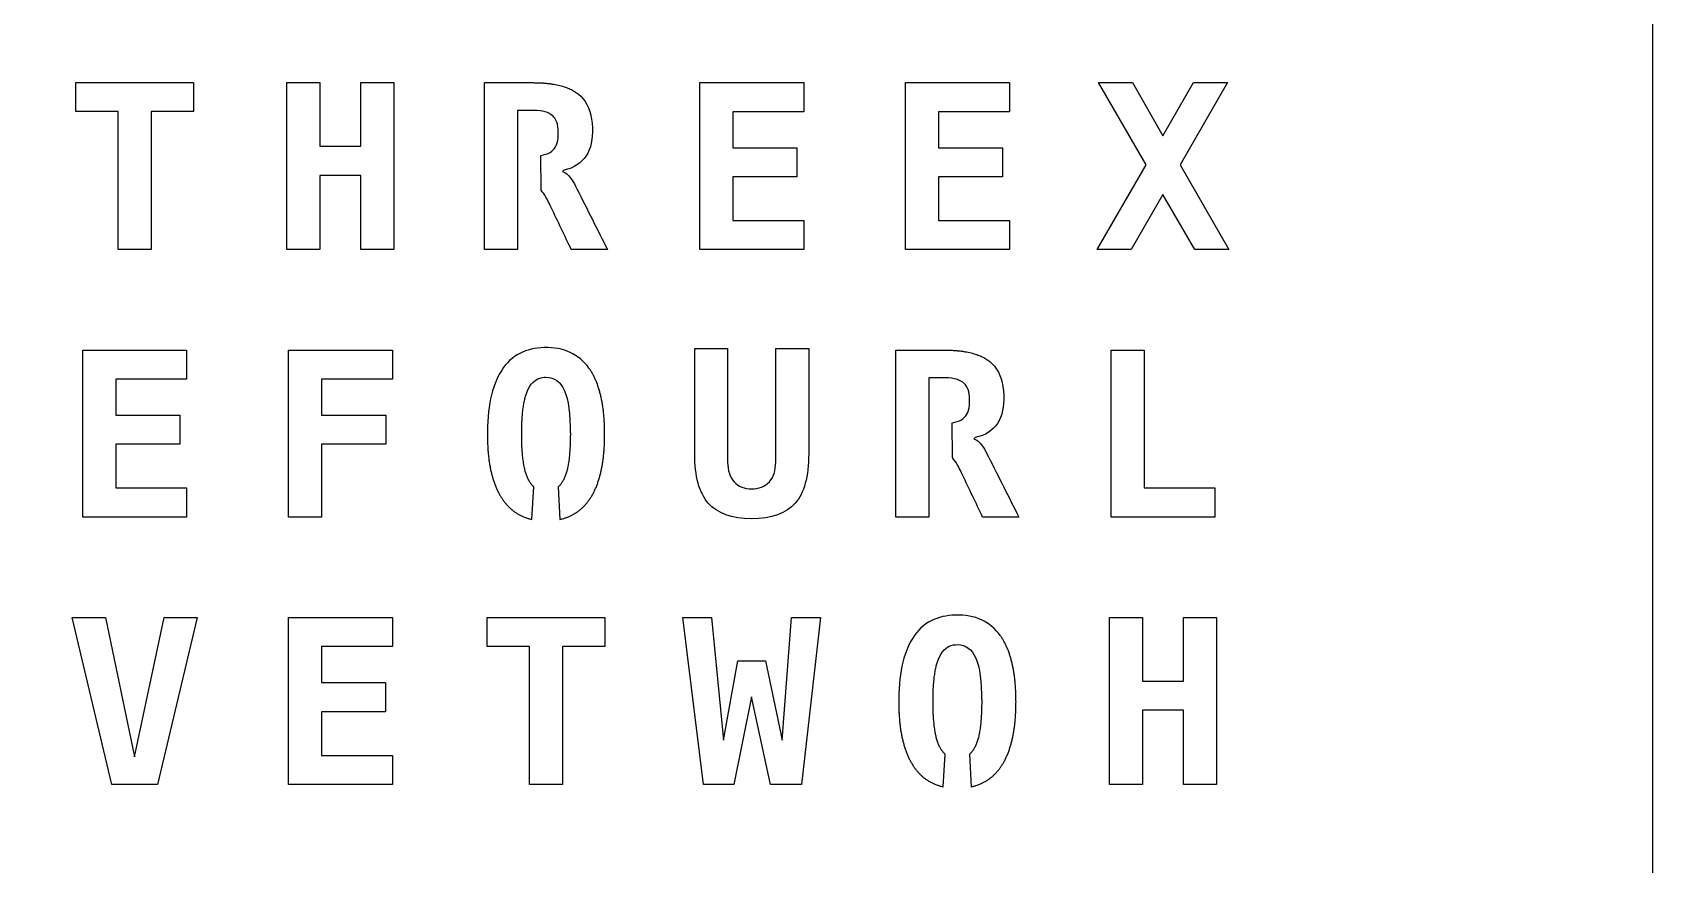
# Model space of a CAD drawing. Extents: x 14 to 293, y 10 to 290.
# Drawn here: x 161.8 to 293.2, y 82.4 to 149.8 of the extents above; entities that cross this region are included whole.
import ezdxf

# ---------------------------------------------------------------- set-up
doc = ezdxf.new("R2010")
doc.units = 0
doc.layers.add('Layer_1', color=7, linetype='CONTINUOUS')

msp = doc.modelspace()

# ---------------------------------------------------------------- linework, layer by layer
at = {"layer": 'Layer_1', "color": 5}
for points in [[(293.161773, 10.134256), (13.76052, 10.134256), (13.76052, 289.5355), (293.161773, 289.5355)], [(171.467698, 132.234585), (168.794692, 132.234585), (168.794692, 143.425802), (165.360384, 143.425802), (165.360384, 145.763673), (174.902006, 145.763673), (174.902006, 143.425802), (171.467698, 143.425802)], [(182.456212, 145.763673), (185.12922, 145.763673), (185.12922, 140.607444), (188.473218, 140.607444), (188.473218, 145.763673), (191.146224, 145.763673), (191.146224, 132.234585), (188.473218, 132.234585), (188.473218, 138.251584), (185.12922, 138.251584), (185.12922, 132.234585), (182.456212, 132.234585)], [(224.355753, 132.234585), (215.928559, 132.234585), (215.928559, 145.763673), (224.355753, 145.763673), (224.355753, 143.407458), (218.60157, 143.407458), (218.60157, 140.48962), (223.812121, 140.48962), (223.812121, 138.133759), (218.60157, 138.133759), (218.60157, 134.590795), (224.355753, 134.590795)], [(241.026003, 132.234585), (232.598457, 132.234585), (232.598457, 145.763673), (241.026003, 145.763673), (241.026003, 143.407458), (235.271818, 143.407458), (235.271818, 140.48962), (240.482371, 140.48962), (240.482371, 138.133759), (235.271818, 138.133759), (235.271818, 134.590795), (241.026003, 134.590795)], [(258.82419, 132.234585), (256.060517, 132.234585), (253.478176, 136.710648), (250.904648, 132.234585), (248.140622, 132.234585), (252.10974, 139.103198), (248.249279, 145.763673), (251.012949, 145.763673), (253.478176, 141.459058), (255.951508, 145.763673), (258.715182, 145.763673), (254.873416, 139.103198)], [(174.344719, 110.564486), (165.917525, 110.564486), (165.917525, 124.093571), (174.344719, 124.093571), (174.344719, 121.737358), (168.590537, 121.737358), (168.590537, 118.81952), (173.801085, 118.81952), (173.801085, 116.463659), (168.590537, 116.463659), (168.590537, 112.920695), (174.344719, 112.920695)], [(191.014921, 121.737358), (185.260737, 121.737358), (185.260737, 118.81952), (190.49845, 118.81952), (190.49845, 116.463659), (185.260737, 116.463659), (185.260737, 110.564485), (182.587725, 110.564485), (182.587725, 124.093571), (191.014921, 124.093571)], [(249.286877, 110.564486), (249.286877, 124.093571), (251.959885, 124.093571), (251.959885, 112.920695), (257.677732, 112.920695), (257.677732, 110.564486)], [(170.126504, 91.123775), (172.509878, 102.423296), (175.201233, 102.423296), (171.984239, 88.89456), (168.278291, 88.89456), (165.061297, 102.423296), (167.752652, 102.423296)], [(191.014921, 88.894386), (182.587725, 88.894386), (182.587725, 102.423476), (191.014921, 102.423476), (191.014921, 100.067261), (185.260737, 100.067261), (185.260737, 97.149423), (190.471287, 97.149423), (190.471287, 94.793562), (185.260737, 94.793562), (185.260737, 91.250598), (191.014921, 91.250598)], [(204.808098, 88.894386), (202.134737, 88.894386), (202.134737, 100.085607), (198.700784, 100.085607), (198.700784, 102.423476), (208.242053, 102.423476), (208.242053, 100.085607), (204.808098, 100.085607)], [(214.555004, 102.423476), (216.892873, 102.423476), (217.862311, 92.492031), (219.031069, 98.916847), (221.25146, 98.916847), (222.610722, 92.492031), (223.371664, 102.423476), (225.727879, 102.423476), (224.169301, 88.894386), (221.677267, 88.894386), (220.136678, 95.998654), (218.695929, 88.894386), (216.222593, 88.894386)], [(249.136696, 102.423476), (251.809705, 102.423476), (251.809705, 97.267604), (255.1537, 97.267604), (255.1537, 102.423476), (257.826708, 102.423476), (257.826708, 88.894386), (255.1537, 88.894386), (255.1537, 94.911392), (251.809705, 94.911392), (251.809705, 88.894386), (249.136696, 88.894386)]]:
    msp.add_lwpolyline(points, close=True, dxfattribs=at)
for points in [[(204.796739, 138.563974), (204.984416, 138.477892), (205.152342, 138.371355), (205.292748, 138.251409), (205.438798, 138.079252), (205.583084, 137.868996), (205.673396, 137.723301), (205.769705, 137.556084), (205.872011, 137.366991), (205.980313, 137.156735), (206.161288, 136.79655), (206.314397, 136.492451), (206.467152, 136.188355), (206.620256, 135.883907), (206.773362, 135.580165), (206.926117, 135.276066), (207.07922, 134.971618), (207.23162, 134.667524), (207.384729, 134.363428), (207.537836, 134.059332), (207.69059, 133.755236), (207.843694, 133.451142), (207.996449, 133.147046), (208.149555, 132.84295), (208.30231, 132.538854), (208.455062, 132.23476), (205.519232, 132.23476), (205.41728, 132.448192), (205.315325, 132.66162), (205.213725, 132.875052), (205.111773, 133.088483), (205.009816, 133.302269), (204.907512, 133.515349), (204.805558, 133.729129), (204.703606, 133.942561), (204.601651, 134.156349), (204.499699, 134.369778), (204.397745, 134.58321), (204.295793, 134.796641), (204.194193, 135.010424), (204.092241, 135.223859), (203.990287, 135.43729), (203.888332, 135.650721), (203.813542, 135.811236), (203.724999, 135.995738), (203.650207, 136.14567), (203.554603, 136.327351), (203.458294, 136.497388), (203.361634, 136.654379), (203.263913, 136.798664), (203.166194, 136.930252), (203.067769, 137.049491), (203.049434, 139.870667), (203.266037, 139.911238), (203.463242, 139.965919), (203.640693, 140.033653), (203.798032, 140.115144), (203.935613, 140.210394), (204.049916, 140.315169), (204.147282, 140.431586), (204.233359, 140.565288), (204.308149, 140.716278), (204.370943, 140.88491), (204.418568, 141.078585), (204.450318, 141.298366), (204.465134, 141.511795), (204.46778, 141.738281), (204.456853, 141.97394), (204.431082, 142.191251), (204.390514, 142.390924), (204.335126, 142.571899), (204.265276, 142.735234), (204.180609, 142.879874), (204.132632, 142.945847), (204.026093, 143.063674), (203.901561, 143.166333), (203.757625, 143.256291), (203.59429, 143.332846), (203.411548, 143.395991), (203.209406, 143.446087), (202.988569, 143.482422), (202.747973, 143.505706), (202.488326, 143.515575), (202.302412, 143.516104), (202.22374, 143.516104), (201.160817, 143.516104), (201.160817, 139.827796), (201.160817, 138.704193), (201.160817, 137.580592), (201.160817, 132.234572), (198.487808, 132.234572), (198.487808, 145.763308), (201.624017, 145.763308), (201.865317, 145.763308), (202.106617, 145.763308), (202.34792, 145.763308)], [(206.099272, 144.839042), (206.303179, 144.655598), (206.486625, 144.450633), (206.649608, 144.225912), (206.792483, 143.980376), (206.914898, 143.713676), (207.01685, 143.427572), (207.099048, 143.124888), (207.161844, 142.805624), (207.204532, 142.470481), (207.227816, 142.119112), (207.231335, 141.781504), (207.21546, 141.421668), (207.19006, 141.16908), (207.137847, 140.856515), (207.064467, 140.570765), (206.969217, 140.306885), (206.852446, 140.058883), (206.713452, 139.826754), (206.552586, 139.610499), (206.379723, 139.420703), (206.188519, 139.248899), (205.978966, 139.096499), (205.750364, 138.962797), (205.499891, 138.848145), (205.223666, 138.752895), (204.922041, 138.678105), (204.7968, 138.563802), (204.796745, 138.563974)], [(206.95186, 122.628938), (206.793462, 122.834958), (206.625894, 123.027929), (206.449504, 123.207497), (206.263237, 123.373303), (206.068853, 123.525703), (205.864598, 123.664697), (205.65187, 123.790287), (205.429617, 123.90247), (205.198549, 124.000543), (204.957601, 124.084503), (204.707477, 124.155062), (204.448537, 124.210802), (204.179368, 124.252781), (203.901379, 124.281004), (203.614216, 124.294789), (203.328463, 124.295051), (203.05612, 124.28198), (202.791179, 124.255866), (202.532239, 124.216705), (202.280356, 124.164849), (202.034823, 124.099585), (201.796343, 124.02162), (201.564214, 123.930251), (201.338789, 123.825828), (201.122182, 123.705178), (200.914042, 123.569005), (200.714721, 123.416253), (200.523869, 123.247269), (200.341481, 123.062415), (200.167915, 122.861681), (200.002812, 122.644019), (199.849354, 122.414713), (199.706831, 122.175527), (199.574187, 121.923643), (199.451772, 121.659409), (199.338176, 121.38248), (199.234459, 121.093201), (199.14062, 120.791221), (199.056305, 120.47619), (198.981515, 120.14881), (198.915901, 119.808024), (198.859807, 119.454538), (198.81324, 119.087649), (198.775847, 118.707704), (198.747991, 118.314708), (198.729312, 117.908308), (198.719813, 117.488499)], [(215.519997, 115.688779), (215.519997, 124.224629), (218.193009, 124.224629), (218.193009, 115.018497)], [(222.089805, 115.018497), (222.089805, 124.224629), (224.762814, 124.224629), (224.762814, 115.688779)], [(238.136787, 116.89393), (238.324821, 116.808205), (238.49239, 116.701665), (238.632796, 116.58137), (238.778846, 116.409213), (238.923486, 116.198954), (239.013444, 116.053256), (239.109753, 115.88604), (239.212059, 115.69695), (239.320361, 115.486693), (239.501693, 115.126505), (239.6548, 114.822409), (239.8072, 114.518316), (239.960306, 114.213865), (240.11341, 113.910123), (240.266164, 113.606027), (240.419274, 113.301579), (240.572025, 112.997483), (240.725132, 112.693738), (240.877884, 112.38929), (241.030638, 112.085194), (241.183745, 111.781098), (241.336497, 111.477002), (241.489603, 111.172908), (241.642712, 110.868809), (241.795464, 110.564716), (238.859634, 110.564716), (238.75768, 110.778147), (238.655728, 110.991933), (238.553773, 111.20501), (238.451821, 111.418441), (238.349869, 111.632225), (238.247563, 111.845656), (238.145608, 112.05909), (238.043656, 112.272522), (237.941699, 112.486305), (237.839747, 112.699737), (237.738147, 112.913168), (237.636196, 113.126599), (237.534241, 113.340385), (237.432289, 113.553814), (237.330335, 113.767246), (237.228383, 113.980677), (237.153593, 114.141194), (237.065047, 114.325696), (236.990258, 114.475628), (236.89465, 114.657661), (236.798342, 114.827349), (236.701682, 114.984334), (236.603961, 115.128622), (236.506242, 115.260565), (236.407817, 115.379802), (236.389481, 118.200625), (236.606088, 118.241194), (236.803644, 118.295875), (236.980741, 118.363608), (237.13808, 118.4451), (237.276016, 118.54035), (237.389964, 118.645125), (237.48733, 118.761899), (237.573407, 118.895601), (237.648197, 119.046239), (237.710991, 119.214866), (237.75897, 119.408541), (237.79072, 119.628322), (237.805166, 119.841756), (237.807812, 120.068591), (237.796885, 120.303896), (237.771115, 120.521561), (237.730898, 120.720879), (237.675161, 120.901854), (237.605311, 121.065195), (237.520996, 121.210186), (237.473019, 121.275803), (237.366125, 121.39363), (237.241948, 121.496291), (237.097663, 121.586247), (236.934322, 121.662801), (236.751582, 121.725949), (236.549795, 121.776043), (236.328601, 121.812378), (236.088007, 121.836032), (235.828358, 121.845901), (235.642444, 121.846163), (235.563775, 121.846163), (234.500851, 121.846163), (234.500851, 118.158207), (234.500851, 117.034254), (234.500851, 115.911003), (234.500851, 110.564634), (231.827843, 110.564634), (231.827843, 124.093367), (234.964404, 124.093367), (235.205352, 124.093367), (235.446652, 124.093367), (235.688307, 124.093367)], [(239.439307, 123.169087), (239.643565, 122.985638), (239.826657, 122.781028), (239.989995, 122.555955), (240.132518, 122.310419), (240.254933, 122.043719), (240.356887, 121.757615), (240.439086, 121.454929), (240.501879, 121.135667), (240.544564, 120.800524), (240.567848, 120.449155), (240.571367, 120.111546), (240.555518, 119.75171), (240.530118, 119.499121), (240.477905, 119.186558), (240.404528, 118.900808), (240.309628, 118.636928), (240.19251, 118.388924), (240.053865, 118.156797), (239.892644, 117.940542), (239.719781, 117.750749), (239.528929, 117.579296), (239.319379, 117.426893), (239.090428, 117.292837), (238.839952, 117.178185), (238.563724, 117.083287), (238.262099, 117.008145), (238.136861, 116.893845), (238.136792, 116.89393)], [(201.861227, 120.508395), (201.971648, 120.799087), (202.064427, 120.993466), (202.166381, 121.16915), (202.2768, 121.326137), (202.396392, 121.464427), (202.525156, 121.583667), (202.663092, 121.683854), (202.813023, 121.764639), (202.975305, 121.826377), (203.149576, 121.868359), (203.335842, 121.891272), (203.467078, 121.895161), (203.71649, 121.878572), (203.948268, 121.826713), (204.162406, 121.74134), (204.359611, 121.621397), (204.538821, 121.467232), (204.700394, 121.278497), (204.844679, 121.056244), (204.970975, 120.799066), (205.081751, 120.508376), (205.177001, 120.17465), (205.258141, 119.798939), (205.324461, 119.380542), (205.375968, 118.920165), (205.412658, 118.417102), (205.434909, 117.871354)], [(202.330804, 110.374724), (202.489906, 113.008571), (202.489877, 113.008659)], [(204.45136, 113.008643), (204.598468, 110.374792)], [(240.292271, 100.958848), (240.133518, 101.164874), (239.966302, 101.357845), (239.78956, 101.537408), (239.603645, 101.703214), (239.408912, 101.855614), (239.204653, 101.994962), (238.991926, 102.120197), (238.770028, 102.232386), (238.538605, 102.330456), (238.297657, 102.414417), (238.047887, 102.484973), (237.788596, 102.541065), (237.519779, 102.583046), (237.241789, 102.610931), (236.954274, 102.625033), (236.668519, 102.625033), (236.396527, 102.611989), (236.13124, 102.586219), (235.872295, 102.546708), (235.620412, 102.49485), (235.37523, 102.429585), (235.136402, 102.35162), (234.904272, 102.260252), (234.679196, 102.155826), (234.462238, 102.035176), (234.254098, 101.899003), (234.05478, 101.746251), (233.863925, 101.57727), (233.681537, 101.392768), (233.507971, 101.191684), (233.343222, 100.974369), (233.189412, 100.744711), (233.046889, 100.505527), (232.914595, 100.253996), (232.791828, 99.989412), (232.678235, 99.712478), (232.574515, 99.423199), (232.480675, 99.121222), (232.396363, 98.806188), (232.321574, 98.478808), (232.255957, 98.138377), (232.200217, 97.784542), (232.153299, 97.417647), (232.116254, 97.037705), (232.088034, 96.644711), (232.069328, 96.238306), (232.059803, 95.8185)], [(235.201664, 98.838308), (235.31173, 99.128998), (235.404512, 99.323379), (235.506466, 99.499063), (235.616885, 99.656048), (235.736477, 99.79434), (235.865241, 99.91358), (236.003179, 100.01377), (236.153111, 100.094555), (236.31539, 100.15629), (236.489661, 100.198272), (236.67593, 100.221185), (236.807163, 100.225418), (237.056581, 100.208485), (237.288356, 100.156981), (237.502846, 100.071253), (237.699696, 99.951307), (237.878906, 99.797142), (238.040482, 99.608407), (238.184769, 99.386157), (238.311063, 99.128982), (238.421836, 98.838292), (238.517438, 98.50456), (238.598578, 98.129204), (238.664546, 97.710808), (238.716405, 97.250078), (238.752742, 96.747015), (238.775311, 96.201264)], [(235.670789, 88.704719), (235.829893, 91.338572), (235.829964, 91.338572)], [(237.791416, 91.338556), (237.938879, 88.704708)]]:
    msp.add_lwpolyline(points, dxfattribs=at)
for points in [[(202.347817, 145.763353), (202.456473, 145.763353), (202.563365, 145.76203), (202.668494, 145.759464)], [(202.668494, 145.759458), (202.773269, 145.757606), (202.87628, 145.753823), (202.977528, 145.748875)], [(202.977528, 145.748875), (203.078421, 145.744298), (203.177553, 145.737948), (203.274919, 145.730539)], [(203.274919, 145.730529), (203.372289, 145.723464), (203.467184, 145.714998), (203.561024, 145.705473)], [(203.561024, 145.70547), (203.654512, 145.695945), (203.74588, 145.685362), (203.835489, 145.673014)], [(203.835489, 145.673014), (203.925093, 145.661028), (204.012583, 145.647614), (204.09866, 145.633149)], [(204.09866, 145.633149), (204.184739, 145.618703), (204.268348, 145.603164), (204.350191, 145.58623)], [(204.350191, 145.58623), (204.432389, 145.569297), (204.512116, 145.551657), (204.590436, 145.532255)], [(204.590436, 145.532255), (204.668752, 145.512861), (204.744952, 145.492743), (204.819036, 145.470872)], [(204.819036, 145.470872), (204.893474, 145.449335), (204.965792, 145.426068), (205.036703, 145.402432)], [(205.036703, 145.402432), (205.106905, 145.378064), (205.175697, 145.352691), (205.242372, 145.326584)], [(205.242372, 145.326584), (205.309047, 145.300123), (205.373957, 145.272257), (205.436399, 145.243682)], [(205.436399, 145.243682), (205.499547, 145.21475), (205.560578, 145.184416), (205.619493, 145.153369)], [(205.619493, 145.153369), (205.678405, 145.121971), (205.735555, 145.089166), (205.790943, 145.055648)], [(205.790943, 145.055648), (205.846328, 145.022133), (205.899597, 144.986857), (205.950751, 144.950873)], [(205.950751, 144.950873), (206.00226, 144.91489), (206.051999, 144.877496), (206.099272, 144.839042)], [(235.688203, 124.093393), (235.796505, 124.093393), (235.9034, 124.09207), (236.008529, 124.089504)], [(236.008529, 124.089499), (236.113304, 124.087647), (236.216314, 124.083863), (236.317562, 124.078915)], [(236.317562, 124.078915), (236.418456, 124.074338), (236.517587, 124.067988), (236.615306, 124.06058)], [(236.615306, 124.060572), (236.712321, 124.053507), (236.807571, 124.045041), (236.901059, 124.035516)], [(236.901059, 124.03551), (236.994547, 124.026012), (237.085915, 124.015402), (237.175522, 124.003054)], [(237.175522, 124.003054), (237.265128, 123.991068), (237.35297, 123.977654), (237.438695, 123.963189)], [(237.438695, 123.963189), (237.524772, 123.949087), (237.608383, 123.933204), (237.690226, 123.916271)], [(237.690226, 123.916271), (237.772424, 123.899337), (237.852506, 123.8817), (237.93082, 123.862296)], [(237.93082, 123.862296), (238.008784, 123.842875), (238.085336, 123.822785), (238.15907, 123.800912)], [(238.15907, 123.800912), (238.233508, 123.779375), (238.305827, 123.756462), (238.376735, 123.732473)], [(238.376735, 123.732473), (238.447292, 123.708131), (238.515731, 123.683083), (238.582406, 123.656627)], [(238.582406, 123.656627), (238.649081, 123.630169), (238.713992, 123.602652), (238.776433, 123.573723)], [(238.776433, 123.573723), (238.839581, 123.544796), (238.900613, 123.514456), (238.959525, 123.483412)], [(238.959525, 123.483412), (239.018792, 123.452014), (239.07559, 123.419558), (239.130978, 123.385691)], [(207.02806, 122.520633), (207.003004, 122.557323), (206.977964, 122.593306), (206.95186, 122.628938)], [(207.1727, 122.292033), (207.126134, 122.37035), (207.077802, 122.44655), (207.02806, 122.520633)], [(207.30817, 122.050381), (207.264775, 122.132931), (207.219621, 122.213717), (207.1727, 122.292033)], [(239.130978, 123.385691), (239.186365, 123.352179), (239.239631, 123.317254), (239.290789, 123.280916)], [(239.290789, 123.280916), (239.342292, 123.244933), (239.392034, 123.207539), (239.439307, 123.169087)], [(207.434815, 121.794966), (207.393895, 121.882106), (207.351913, 121.967474), (207.30817, 122.050381)], [(207.551586, 121.526856), (207.513838, 121.618224), (207.475034, 121.707831), (207.434815, 121.794966)], [(207.658832, 121.245336), (207.624611, 121.341293), (207.588628, 121.435133), (207.551586, 121.526856)], [(207.756903, 120.950413), (207.725859, 121.050955), (207.693051, 121.149028), (207.658832, 121.245336)], [(207.845803, 120.642436), (207.817948, 120.747211), (207.788301, 120.849869), (207.756903, 120.950413)], [(201.618159, 119.380558), (201.628372, 119.45429), (201.638612, 119.525904), (201.64956, 119.595403)], [(201.64956, 119.595403), (201.660514, 119.664898), (201.6725, 119.732983), (201.684485, 119.798957)], [(201.684485, 119.798957), (201.696815, 119.865632), (201.709541, 119.929484), (201.723292, 119.99228)], [(201.723292, 119.99228), (201.736706, 120.055074), (201.750808, 120.115753), (201.76527, 120.174665)], [(201.76527, 120.174665), (201.780087, 120.233932), (201.79561, 120.291434), (201.811485, 120.346822)], [(201.811485, 120.346822), (201.827334, 120.402562), (201.843942, 120.456182), (201.861227, 120.508395)], [(207.925178, 120.321054), (207.900122, 120.430417), (207.873674, 120.537309), (207.845803, 120.642436)], [(207.995028, 119.986269), (207.973491, 120.100214), (207.950226, 120.211694), (207.925178, 120.321054)], [(208.055707, 119.638778), (208.037372, 119.75696), (208.016901, 119.87267), (207.995028, 119.986269)], [(208.107211, 119.277887), (208.09168, 119.400301), (208.074757, 119.520597), (208.055707, 119.638778)], [(201.516927, 118.149359), (201.520817, 118.240376), (201.52505, 118.329628), (201.529971, 118.417118)], [(201.529969, 118.417118), (201.534916, 118.504253), (201.540552, 118.589981), (201.546558, 118.673941)], [(201.546561, 118.673941), (201.55254, 118.757901), (201.559261, 118.83975), (201.566642, 118.920183)], [(201.566656, 118.920183), (201.57409, 119.000265), (201.582187, 119.078933), (201.590653, 119.15584)], [(201.590645, 119.15584), (201.599456, 119.232744), (201.608611, 119.307533), (201.618159, 119.380558)], [(208.149545, 118.903589), (208.136845, 119.030234), (208.123113, 119.15512), (208.107211, 119.277887)], [(208.182004, 118.515881), (208.172505, 118.647117), (208.161895, 118.776586), (208.149545, 118.903589)], [(208.205284, 118.115477), (208.199278, 118.250944), (208.191526, 118.384648), (208.182001, 118.515881)], [(198.718667, 117.274028), (198.718667, 117.129743), (198.71999, 116.987571), (198.723271, 116.847871)], [(198.719797, 117.488518), (198.719268, 117.417609), (198.718739, 117.345994), (198.718739, 117.274028)], [(201.500417, 117.282931), (201.500417, 117.384531), (201.500946, 117.484723), (201.502005, 117.582442)], [(201.502111, 116.982719), (201.501052, 117.081144), (201.500523, 117.181331), (201.500523, 117.282931)], [(201.502111, 117.582442), (201.503433, 117.680515), (201.505312, 117.776826), (201.507746, 117.87137)], [(201.507754, 116.692733), (201.505108, 116.787631), (201.503521, 116.884291), (201.502118, 116.982719)], [(201.507754, 117.87137), (201.510585, 117.965913), (201.513046, 118.058343), (201.516935, 118.149359)], [(205.434896, 117.871356), (205.436748, 117.77681), (205.439129, 117.680502), (205.440187, 117.582426)], [(205.440201, 116.982703), (205.439142, 116.884278), (205.436999, 116.787618), (205.434909, 116.69272)], [(205.440201, 117.582426), (205.441524, 117.484708), (205.442053, 117.384518), (205.442053, 117.282918)], [(205.442177, 117.282918), (205.442177, 117.181318), (205.441648, 117.081128), (205.440325, 116.982703)], [(208.219397, 117.701317), (208.216222, 117.841369), (208.211645, 117.979658), (208.205295, 118.115477)], [(208.224334, 117.274099), (208.224334, 117.418742), (208.222747, 117.56091), (208.219387, 117.701317)], [(208.219397, 116.849001), (208.222572, 116.988349), (208.224345, 117.130518), (208.224345, 117.274099)], [(198.723269, 116.847871), (198.72647, 116.707819), (198.731391, 116.570588), (198.737371, 116.434764)], [(198.737379, 116.434764), (198.743729, 116.299298), (198.751481, 116.165948), (198.761032, 116.034714)], [(198.76103, 116.034714), (198.770555, 115.903833), (198.781138, 115.774716), (198.793838, 115.647716)], [(198.793838, 115.647716), (198.806538, 115.521422), (198.820648, 115.396891), (198.836523, 115.274476)], [(201.516927, 116.413687), (201.513038, 116.505056), (201.510577, 116.598189), (201.507746, 116.692733)], [(201.529969, 116.145572), (201.525021, 116.233062), (201.520787, 116.322665), (201.516925, 116.413687)], [(201.546561, 115.887691), (201.540554, 115.971651), (201.534892, 116.05773), (201.529971, 116.145572)], [(201.566656, 115.640744), (201.559221, 115.72118), (201.552553, 115.80373), (201.546574, 115.887691)], [(201.590645, 115.404384), (201.582179, 115.481288), (201.574056, 115.559959), (201.566648, 115.640744)], [(205.375997, 115.640731), (205.368562, 115.559946), (205.360836, 115.481272), (205.351999, 115.404368)], [(205.396118, 115.887677), (205.390112, 115.803714), (205.383418, 115.721164), (205.37601, 115.640731)], [(205.412684, 116.145556), (205.407736, 116.057714), (205.402471, 115.971638), (205.396121, 115.887677)], [(205.425723, 116.413672), (205.422204, 116.322652), (205.417626, 116.233046), (205.412679, 116.145556)], [(205.434896, 116.69272), (205.43225, 116.598176), (205.42926, 116.50504), (205.425715, 116.413672)], [(208.107211, 115.27913), (208.123086, 115.401193), (208.136845, 115.525725), (208.149545, 115.652021)], [(208.149545, 115.652021), (208.161901, 115.778666), (208.172484, 115.907431), (208.182004, 116.037961)], [(208.182004, 116.037961), (208.191529, 116.168842), (208.199307, 116.301838), (208.205287, 116.436952)], [(208.205284, 116.436952), (208.211634, 116.572419), (208.216212, 116.709301), (208.219387, 116.849001)], [(216.625607, 111.683321), (215.888649, 112.523291), (215.519997, 113.858561), (215.519997, 115.688779)], [(224.762814, 115.688779), (224.762814, 113.846213), (224.397337, 112.511295), (223.666375, 111.683321)], [(198.836523, 115.274476), (198.851684, 115.15171), (198.869332, 115.031409), (198.88803, 114.913582)], [(198.88803, 114.913582), (198.90708, 114.795401), (198.927188, 114.67969), (198.949413, 114.566094)], [(198.949413, 114.566094), (198.971294, 114.452498), (198.994922, 114.340669), (199.01997, 114.231658)], [(201.618159, 115.178602), (201.608661, 115.251981), (201.59948, 115.327123), (201.590645, 115.404384)], [(201.64956, 114.96376), (201.638633, 115.03361), (201.628394, 115.105225), (201.618159, 115.178602)], [(201.684485, 114.759502), (201.6725, 114.82547), (201.660487, 114.89391), (201.64956, 114.96376)], [(201.723292, 114.565827), (201.709533, 114.628623), (201.696833, 114.692827), (201.684485, 114.759502)], [(201.76527, 114.383087), (201.750824, 114.442002), (201.736695, 114.503031), (201.723292, 114.565827)], [(201.811485, 114.210576), (201.79561, 114.266319), (201.780087, 114.323818), (201.76527, 114.383087)], [(205.17703, 114.383074), (205.162584, 114.323807), (205.147042, 114.2663), (205.131167, 114.210563)], [(205.219361, 114.565814), (205.205946, 114.503015), (205.191844, 114.441989), (205.17703, 114.383074)], [(205.258167, 114.759489), (205.245838, 114.692814), (205.232767, 114.628607), (205.219361, 114.565814)], [(205.293092, 114.963747), (205.282165, 114.893897), (205.270523, 114.825457), (205.258167, 114.759489)], [(205.32449, 115.178589), (205.314621, 115.105212), (205.304382, 115.033597), (205.293092, 114.963747)], [(205.352007, 115.404368), (205.34354, 115.32711), (205.334359, 115.251966), (205.32449, 115.178589)], [(207.925178, 114.238434), (207.950234, 114.347794), (207.973509, 114.458922), (207.995028, 114.572516)], [(207.995028, 114.572516), (208.016909, 114.685757), (208.037361, 114.80147), (208.055707, 114.919297)], [(208.055707, 114.919297), (208.074757, 115.037124), (208.091691, 115.15707), (208.107211, 115.27913)], [(218.193009, 115.018497), (218.193009, 114.673832), (218.238515, 114.367265), (218.329179, 114.098806)], [(221.953632, 114.098806), (222.0443, 114.367265), (222.089805, 114.673832), (222.089805, 115.018497)], [(199.01997, 114.231658), (199.045026, 114.122301), (199.071828, 114.015406), (199.100051, 113.910277)], [(199.100051, 113.910277), (199.128272, 113.805502), (199.158257, 113.702489), (199.189658, 113.601947)], [(199.189658, 113.601947), (199.220701, 113.501408), (199.253509, 113.40298), (199.288434, 113.307027)], [(199.288434, 113.307027), (199.322656, 113.210361), (199.358991, 113.116521), (199.396384, 113.024801)], [(199.396384, 113.024801), (199.434133, 112.932729), (199.473293, 112.84312), (199.514214, 112.75563)], [(201.861227, 114.049003), (201.84395, 114.101219), (201.82736, 114.155194), (201.811485, 114.210576)], [(201.914498, 113.898368), (201.896162, 113.946699), (201.878512, 113.997145), (201.861227, 114.049003)], [(201.971648, 113.758313), (201.952254, 113.803118), (201.933194, 113.850036), (201.914498, 113.898368)], [(202.032677, 113.625318), (202.011854, 113.668355), (201.991402, 113.712453), (201.971648, 113.758313)], [(202.098294, 113.501138), (202.075354, 113.541355), (202.053844, 113.58263), (202.032677, 113.625318)], [(202.167792, 113.385428), (202.144138, 113.422822), (202.120519, 113.461276), (202.098294, 113.501138)], [(202.241875, 113.278531), (202.216475, 113.312755), (202.191781, 113.348384), (202.167792, 113.385428)], [(202.320192, 113.179754), (202.293043, 113.211504), (202.267275, 113.244315), (202.241875, 113.278531)], [(202.402742, 113.089798), (202.374521, 113.118725), (202.347002, 113.148361), (202.320192, 113.179754)], [(202.489877, 113.008659), (202.459892, 113.034429), (202.430965, 113.061221), (202.402742, 113.089798)], [(204.53885, 113.089785), (204.510275, 113.061208), (204.481345, 113.034397), (204.45136, 113.008643)], [(204.621752, 113.179741), (204.594942, 113.148345), (204.567073, 113.118712), (204.53885, 113.089785)], [(204.700423, 113.278518), (204.674653, 113.244302), (204.648562, 113.211491), (204.621752, 113.179741)], [(204.774858, 113.385412), (204.75049, 113.348368), (204.725823, 113.312742), (204.700423, 113.278518)], [(204.844708, 113.501125), (204.821769, 113.46126), (204.798493, 113.422808), (204.774858, 113.385412)], [(204.909976, 113.625302), (204.888809, 113.582617), (204.866933, 113.541342), (204.844708, 113.501125)], [(204.971004, 113.7583), (204.95161, 113.71244), (204.931142, 113.668342), (204.909976, 113.625302)], [(205.028157, 113.898352), (205.009821, 113.850023), (204.990758, 113.803102), (204.971004, 113.7583)], [(205.081778, 114.04899), (205.0645, 113.997131), (205.046501, 113.946683), (205.028157, 113.898352)], [(205.131167, 114.210563), (205.114948, 114.155175), (205.098711, 114.1012), (205.081778, 114.04899)], [(207.434815, 112.764874), (207.475034, 112.85201), (207.513838, 112.941616), (207.551586, 113.033336)], [(207.551586, 113.033336), (207.588628, 113.125062), (207.624611, 113.218902), (207.658832, 113.314858)], [(207.658832, 113.314858), (207.693051, 113.411167), (207.725859, 113.509592), (207.756903, 113.609781)], [(207.756903, 113.609781), (207.788301, 113.710323), (207.817934, 113.81263), (207.845803, 113.917756)], [(207.845803, 113.917756), (207.873658, 114.022531), (207.900132, 114.129423), (207.925178, 114.238434)], [(218.329179, 114.098806), (218.419844, 113.82928), (218.546492, 113.604913), (218.709827, 113.423584)], [(218.709827, 113.423584), (218.884807, 113.229909), (219.094709, 113.086324), (219.339538, 112.993191)], [(219.339538, 112.993191), (219.584016, 112.899351), (219.851422, 112.852785), (220.141758, 112.852785)], [(220.141758, 112.852785), (220.431389, 112.852785), (220.69915, 112.899351), (220.943273, 112.993191)], [(220.943273, 112.993191), (221.188103, 113.086324), (221.398005, 113.229909), (221.572987, 113.423584)], [(221.572987, 113.423584), (221.736322, 113.604913), (221.86297, 113.82928), (221.953632, 114.098806)], [(199.514214, 112.75563), (199.555137, 112.668143), (199.59747, 112.583121), (199.641568, 112.499865)], [(199.641568, 112.499865), (199.685312, 112.416611), (199.73082, 112.335823), (199.778093, 112.257155)], [(199.778093, 112.257155), (199.82466, 112.178129), (199.873695, 112.101929), (199.923792, 112.027496)], [(199.923792, 112.027496), (199.947789, 111.991862), (199.971768, 111.956937), (199.996462, 111.922364)], [(199.996462, 111.922364), (200.02083, 111.887794), (200.045852, 111.854282), (200.071252, 111.820764)], [(200.071252, 111.820764), (200.096652, 111.787252), (200.122404, 111.754089), (200.14851, 111.721987)], [(200.14851, 111.721987), (200.174968, 111.689531), (200.201427, 111.657429), (200.22824, 111.626031)], [(200.22824, 111.626031), (200.25505, 111.594633), (200.282567, 111.563941), (200.310083, 111.533249)], [(206.635771, 111.537906), (206.663994, 111.568598), (206.691862, 111.599644), (206.719027, 111.631394)], [(206.719027, 111.631394), (206.746176, 111.663144), (206.773354, 111.694894), (206.799812, 111.727702)], [(206.799812, 111.727702), (206.826271, 111.760511), (206.852377, 111.794023), (206.878129, 111.827538)], [(206.878129, 111.827538), (206.904243, 111.861404), (206.929284, 111.895625), (206.954332, 111.930548)], [(206.954332, 111.930548), (206.979388, 111.965475), (207.003719, 112.000752), (207.02806, 112.036386)], [(207.02806, 112.036386), (207.077802, 112.110822), (207.126134, 112.187374), (207.1727, 112.266397)], [(207.1727, 112.266397), (207.219621, 112.344713), (207.264775, 112.425853), (207.30817, 112.508755)], [(207.30817, 112.508755), (207.351913, 112.59166), (207.393895, 112.677385), (207.434815, 112.764874)], [(220.141758, 110.433424), (218.534496, 110.433424), (217.362564, 110.850056), (216.625607, 111.683321)], [(223.666375, 111.683321), (222.935419, 110.850056), (221.760312, 110.433424), (220.141758, 110.433424)], [(200.310083, 111.533249), (200.337939, 111.50291), (200.36582, 111.473279), (200.394753, 111.443998)], [(200.394753, 111.443998), (200.423328, 111.414364), (200.452254, 111.385789), (200.481533, 111.357566)], [(200.481533, 111.357566), (200.510817, 111.328991), (200.540451, 111.301474), (200.57079, 111.27431)], [(200.57079, 111.27431), (200.600776, 111.246793), (200.631115, 111.220335), (200.661804, 111.193876)], [(200.661804, 111.193876), (200.692851, 111.167444), (200.724246, 111.142018), (200.755996, 111.116618)], [(200.755996, 111.116618), (200.787746, 111.091218), (200.819851, 111.066524), (200.851953, 111.042532)], [(200.851953, 111.042532), (200.884761, 111.01819), (200.917569, 110.994555), (200.951084, 110.971626)], [(200.951084, 110.971626), (200.983892, 110.948343), (201.017759, 110.925766), (201.051978, 110.903538)], [(201.051978, 110.903538), (201.086199, 110.881313), (201.120417, 110.859792), (201.155342, 110.838626)], [(201.155342, 110.838626), (201.189915, 110.817459), (201.225192, 110.796649), (201.261176, 110.77689)], [(201.261176, 110.77689), (201.296455, 110.756438), (201.33279, 110.73738), (201.369126, 110.717976)], [(201.369126, 110.717976), (201.405464, 110.698926), (201.442505, 110.68023), (201.479899, 110.66259)], [(201.479899, 110.66259), (201.51694, 110.644943), (201.55504, 110.627313), (201.59314, 110.610732)], [(201.59314, 110.610732), (201.63124, 110.594143), (201.67005, 110.577924), (201.709205, 110.562401)], [(201.709205, 110.562401), (201.748366, 110.54687), (201.788231, 110.532063), (201.828093, 110.517599)], [(201.828093, 110.517599), (201.867958, 110.503496), (201.908881, 110.489743), (201.949804, 110.476676)], [(201.949804, 110.476676), (201.990725, 110.463632), (202.032, 110.450905), (202.073981, 110.439282)], [(202.073981, 110.439282), (202.115608, 110.427296), (202.158296, 110.415628), (202.200981, 110.405063)], [(202.200981, 110.405063), (202.244021, 110.39448), (202.287058, 110.384611), (202.330804, 110.374724)], [(204.598468, 110.374792), (204.642212, 110.384661), (204.685606, 110.394557), (204.728292, 110.405132)], [(204.728292, 110.405132), (204.770979, 110.415716), (204.813665, 110.427331), (204.855292, 110.439353)], [(204.855292, 110.439353), (204.897276, 110.450969), (204.938903, 110.463695), (204.980178, 110.476747)], [(204.980178, 110.476747), (205.021453, 110.489817), (205.062021, 110.503557), (205.10224, 110.517667)], [(205.10224, 110.517667), (205.142457, 110.532114), (205.182319, 110.546949), (205.22148, 110.562472)], [(205.22148, 110.562472), (205.26099, 110.578003), (205.300149, 110.594222), (205.338601, 110.610803)], [(205.338601, 110.610803), (205.377055, 110.627393), (205.415155, 110.645022), (205.452549, 110.662659)], [(205.452549, 110.662659), (205.490649, 110.680307), (205.52769, 110.698997), (205.564732, 110.718047)], [(205.564732, 110.718047), (205.601422, 110.737467), (205.637757, 110.756502), (205.67374, 110.776962)], [(205.67374, 110.776962), (205.709724, 110.796726), (205.745707, 110.81753), (205.780632, 110.839052)], [(205.780632, 110.839052), (205.815912, 110.859848), (205.850837, 110.881739), (205.885055, 110.903962)], [(205.885055, 110.903962), (205.919626, 110.926213), (205.953498, 110.948766), (205.987362, 110.972404)], [(205.987362, 110.972404), (206.021228, 110.995344), (206.054391, 111.018971), (206.087199, 111.043664)], [(206.087199, 111.043664), (206.120005, 111.067662), (206.152464, 111.092348), (206.184566, 111.1181)], [(206.184566, 111.1181), (206.216316, 111.1435), (206.248066, 111.169252), (206.279464, 111.195713)], [(206.279464, 111.195713), (206.310862, 111.222144), (206.341554, 111.248981), (206.372246, 111.276498)], [(206.372246, 111.276498), (206.402583, 111.304014), (206.432923, 111.331883), (206.462556, 111.360458)], [(206.462556, 111.360458), (206.492189, 111.389033), (206.521471, 111.417963), (206.550398, 111.447596)], [(206.550398, 111.447596), (206.579324, 111.477229), (206.607899, 111.507214), (206.635771, 111.537906)], [(240.368116, 100.850547), (240.343431, 100.887236), (240.318025, 100.92322), (240.292271, 100.958848)], [(240.512759, 100.621947), (240.466544, 100.700261), (240.418213, 100.776815), (240.368116, 100.850547)], [(240.648577, 100.380292), (240.604834, 100.462842), (240.559677, 100.543627), (240.512759, 100.621947)], [(240.774874, 100.124882), (240.73395, 100.212369), (240.691969, 100.297387), (240.648577, 100.380292)], [(240.891642, 99.856766), (240.853897, 99.948137), (240.81509, 100.037744), (240.774874, 100.124882)], [(240.998888, 99.57525), (240.964667, 99.671206), (240.928684, 99.765043), (240.891642, 99.856766)], [(235.063377, 98.322191), (235.076791, 98.384984), (235.090893, 98.445664), (235.10571, 98.504576)], [(235.10571, 98.504576), (235.120156, 98.563845), (235.135695, 98.621347), (235.15157, 98.677087)], [(235.15157, 98.677087), (235.167789, 98.732472), (235.184379, 98.786095), (235.201664, 98.838308)], [(241.097313, 99.280326), (241.065915, 99.380868), (241.033107, 99.478939), (240.998888, 99.57525)], [(241.185859, 98.972349), (241.158003, 99.077478), (241.128357, 99.180137), (241.097313, 99.280326)], [(241.265236, 98.651319), (241.24018, 98.76033), (241.214082, 98.867574), (241.185859, 98.972349)], [(241.335086, 98.31618), (241.313549, 98.43048), (241.290282, 98.541605), (241.265236, 98.651319)], [(234.886619, 97.003854), (234.892969, 97.087817), (234.899319, 97.169661), (234.907071, 97.250094)], [(234.907079, 97.250094), (234.914144, 97.330175), (234.92224, 97.408844), (234.930733, 97.48575)], [(234.93073, 97.48575), (234.939541, 97.562654), (234.948696, 97.637447), (234.958247, 97.710826)], [(234.958247, 97.710826), (234.968486, 97.784203), (234.978699, 97.855818), (234.989645, 97.925316)], [(234.989645, 97.925316), (235.000572, 97.994811), (235.012585, 98.063251), (235.024922, 98.12922)], [(235.024922, 98.12922), (235.036908, 98.195543), (235.049978, 98.259749), (235.063377, 98.322191)], [(241.396115, 97.968692), (241.377409, 98.086873), (241.357311, 98.202586), (241.335086, 98.31618)], [(241.447624, 97.607797), (241.432093, 97.730212), (241.414813, 97.850513), (241.396115, 97.968692)], [(241.489603, 97.233499), (241.477273, 97.360147), (241.463171, 97.485031), (241.447624, 97.607797)], [(241.522414, 96.845795), (241.512889, 96.977028), (241.501962, 97.106499), (241.489603, 97.233499)], [(234.84056, 95.613199), (234.84056, 95.714447), (234.84109, 95.814637), (234.842412, 95.912707)], [(234.842537, 95.912707), (234.843595, 96.010428), (234.845712, 96.107089), (234.848172, 96.20128)], [(234.84818, 96.20128), (234.850826, 96.295826), (234.853472, 96.388253), (234.856991, 96.47927)], [(234.856983, 96.47927), (234.860872, 96.570289), (234.86545, 96.659541), (234.870027, 96.747031)], [(234.870024, 96.747031), (234.874972, 96.834169), (234.880608, 96.919894), (234.886614, 97.003854)], [(238.775319, 96.201267), (238.777171, 96.107075), (238.779209, 96.010415), (238.780637, 95.912694)], [(238.780624, 95.912694), (238.781683, 95.814621), (238.782212, 95.714434), (238.782212, 95.613183)], [(241.545697, 96.44539), (241.539347, 96.580859), (241.531595, 96.714561), (241.522414, 96.845795)], [(241.559469, 96.031227), (241.556294, 96.171282), (241.552034, 96.309569), (241.545684, 96.44539)], [(241.564406, 95.60401), (241.564406, 95.748652), (241.562819, 95.890821), (241.559458, 96.031227)], [(232.058684, 95.604026), (232.058684, 95.460092), (232.060007, 95.317569), (232.063261, 95.177869)], [(232.059811, 95.818516), (232.059546, 95.747607), (232.058752, 95.676347), (232.058752, 95.604026)], [(232.063256, 95.177869), (232.066431, 95.037815), (232.071378, 94.900583), (232.077358, 94.764765)], [(232.077366, 94.764765), (232.083716, 94.629298), (232.091468, 94.495948), (232.10102, 94.365064)], [(234.842537, 95.31263), (234.841214, 95.411057), (234.840685, 95.511247), (234.840685, 95.613199)], [(234.84818, 95.022646), (234.845535, 95.117544), (234.843577, 95.214205), (234.842545, 95.31263)], [(234.856983, 94.743598), (234.853464, 94.834967), (234.850633, 94.9281), (234.848172, 95.022646)], [(234.870024, 94.475485), (234.865447, 94.563327), (234.860843, 94.652581), (234.85698, 94.743598)], [(238.765808, 94.743582), (238.762289, 94.652566), (238.758055, 94.563314), (238.752764, 94.475472)], [(238.775319, 95.02263), (238.772488, 94.928087), (238.769684, 94.834953), (238.765821, 94.743582)], [(238.780624, 95.312616), (238.779301, 95.214191), (238.777449, 95.117528), (238.775306, 95.02263)], [(238.782318, 95.613183), (238.782318, 95.511231), (238.781788, 95.411041), (238.78073, 95.312616)], [(241.522414, 94.367871), (241.531595, 94.498755), (241.539347, 94.631751), (241.545697, 94.76722)], [(241.545697, 94.76722), (241.552047, 94.902335), (241.556281, 95.039564), (241.559482, 95.179266)], [(241.559469, 95.179266), (241.562644, 95.318263), (241.564417, 95.460431), (241.564417, 95.60401)], [(232.101017, 94.365064), (232.110515, 94.233831), (232.121469, 94.105066), (232.133825, 93.978066)], [(232.133825, 93.978066), (232.146896, 93.851418), (232.160974, 93.726886), (232.176511, 93.604472)], [(232.176511, 93.604472), (232.192042, 93.481708), (232.209319, 93.361761), (232.228017, 93.243577)], [(232.228017, 93.243577), (232.247067, 93.125398), (232.267175, 93.009686), (232.2894, 92.896092)], [(234.886619, 94.217604), (234.880613, 94.301567), (234.875004, 94.387641), (234.87003, 94.475485)], [(234.907079, 93.970658), (234.899327, 94.051091), (234.892977, 94.133641), (234.886627, 94.217604)], [(234.93073, 93.734295), (234.922264, 93.811201), (234.914141, 93.88987), (234.907077, 93.970658)], [(234.958247, 93.508518), (234.948722, 93.581895), (234.939567, 93.657036), (234.93073, 93.734295)], [(234.989645, 93.293676), (234.978718, 93.363526), (234.968479, 93.435141), (234.958247, 93.508518)], [(235.024922, 93.089412), (235.012592, 93.155386), (235.000554, 93.223821), (234.989645, 93.293676)], [(238.633148, 93.29366), (238.622221, 93.22381), (238.610579, 93.15537), (238.598578, 93.089399)], [(238.664546, 93.508505), (238.655021, 93.435125), (238.644411, 93.363513), (238.633148, 93.29366)], [(238.692063, 93.734281), (238.683596, 93.657023), (238.674415, 93.581881), (238.664546, 93.508505)], [(238.71642, 93.970642), (238.708668, 93.889856), (238.700889, 93.811188), (238.692052, 93.734281)], [(238.736174, 94.217591), (238.730539, 94.133628), (238.723474, 94.051078), (238.71641, 93.970642)], [(238.752769, 94.475472), (238.747821, 94.38763), (238.74253, 94.301551), (238.73618, 94.217591)], [(241.335086, 92.902426), (241.357311, 93.015668), (241.377422, 93.131383), (241.396115, 93.24921)], [(241.396115, 93.24921), (241.414795, 93.36704), (241.432099, 93.486983), (241.447624, 93.609398)], [(241.447624, 93.609398), (241.463155, 93.731106), (241.477258, 93.855638), (241.489603, 93.981931)], [(241.489603, 93.981931), (241.501933, 94.10858), (241.512886, 94.237344), (241.522414, 94.367871)], [(232.2894, 92.896092), (232.311281, 92.782496), (232.334909, 92.671019), (232.359954, 92.561656)], [(232.359954, 92.561656), (232.38501, 92.452296), (232.411812, 92.345404), (232.440036, 92.240272)], [(232.440035, 92.240272), (232.468259, 92.135502), (232.498246, 92.032839), (232.529645, 91.932297)], [(232.529645, 91.932297), (232.560686, 91.831403), (232.593848, 91.732976), (232.628421, 91.637022)], [(235.063377, 92.895737), (235.049962, 92.958534), (235.036945, 93.02274), (235.024922, 93.089412)], [(235.10571, 92.712998), (235.090893, 92.771913), (235.07678, 92.832944), (235.063377, 92.895737)], [(235.15157, 92.540489), (235.135722, 92.596229), (235.120172, 92.653731), (235.10571, 92.712998)], [(235.201664, 92.378919), (235.184386, 92.431481), (235.1678, 92.485104), (235.15157, 92.540489)], [(235.25458, 92.228281), (235.236245, 92.27661), (235.2186, 92.327058), (235.201664, 92.378919)], [(235.31173, 92.088224), (235.292336, 92.133031), (235.273279, 92.179952), (235.25458, 92.228281)], [(235.372762, 91.95558), (235.351966, 91.998268), (235.331487, 92.042366), (235.31173, 92.088224)], [(235.438378, 91.831052), (235.41581, 91.871268), (235.393928, 91.912543), (235.372762, 91.95558)], [(238.250032, 91.955567), (238.229209, 91.912527), (238.206994, 91.871252), (238.184769, 91.831036)], [(238.311063, 92.088213), (238.291643, 92.04235), (238.271198, 91.998252), (238.250031, 91.955567)], [(238.368213, 92.228265), (238.349877, 92.179936), (238.330819, 92.133015), (238.311063, 92.088213)], [(238.421836, 92.378903), (238.404532, 92.327045), (238.386557, 92.276594), (238.368213, 92.228265)], [(238.471223, 92.540476), (238.455348, 92.485091), (238.439121, 92.431468), (238.421836, 92.378903)], [(238.517438, 92.712985), (238.502621, 92.653718), (238.487098, 92.596216), (238.471223, 92.540476)], [(238.559419, 92.895724), (238.546005, 92.832931), (238.531903, 92.771899), (238.517438, 92.712985)], [(238.598578, 93.089399), (238.585878, 93.022724), (238.573178, 92.958518), (238.559419, 92.895724)], [(240.998888, 91.645121), (241.033107, 91.741077), (241.065915, 91.839502), (241.097313, 91.939692)], [(241.097313, 91.939692), (241.128357, 92.040236), (241.157993, 92.142892), (241.185859, 92.247667)], [(241.185859, 92.247667), (241.214082, 92.352445), (241.240188, 92.459336), (241.265236, 92.568345)], [(241.265236, 92.568345), (241.290292, 92.677708), (241.313565, 92.788833), (241.335086, 92.902426)], [(232.628421, 91.637022), (232.662643, 91.540714), (232.698978, 91.446874), (232.736374, 91.354799)], [(232.736374, 91.354799), (232.774474, 91.262724), (232.813278, 91.173117), (232.854201, 91.08563)], [(232.854201, 91.08563), (232.895124, 90.998141), (232.937457, 90.913117), (232.981553, 90.830215)], [(232.981553, 90.830215), (233.025299, 90.746606), (233.070807, 90.665819), (233.118078, 90.58715)], [(235.507877, 91.715339), (235.484223, 91.752732), (235.460604, 91.791187), (235.438379, 91.831052)], [(235.58196, 91.608799), (235.556904, 91.642666), (235.531866, 91.678649), (235.507877, 91.715339)], [(235.660629, 91.510022), (235.63348, 91.54142), (235.60736, 91.574226), (235.58196, 91.608799)], [(235.743178, 91.420064), (235.714604, 91.448639), (235.687089, 91.478272), (235.660629, 91.510022)], [(235.829964, 91.338572), (235.800334, 91.364342), (235.771402, 91.391489), (235.743178, 91.420064)], [(237.878906, 91.420048), (237.850683, 91.391475), (237.821404, 91.364311), (237.791416, 91.338556)], [(237.96181, 91.510006), (237.934997, 91.478256), (237.907481, 91.448625), (237.878906, 91.420048)], [(238.040481, 91.608786), (238.014711, 91.574213), (237.988621, 91.541404), (237.96181, 91.510006)], [(238.114914, 91.715323), (238.090599, 91.678636), (238.065881, 91.642652), (238.040481, 91.608786)], [(238.184769, 91.831036), (238.161856, 91.791174), (238.138906, 91.752719), (238.114914, 91.715323)], [(240.512759, 90.596307), (240.559677, 90.674978), (240.604834, 90.755764), (240.648577, 90.838668)], [(240.648577, 90.838668), (240.691969, 90.921925), (240.73395, 91.007295), (240.774874, 91.094785)], [(240.774874, 91.094785), (240.81509, 91.181923), (240.853897, 91.271529), (240.891642, 91.363252)], [(240.891642, 91.363252), (240.928684, 91.454975), (240.964667, 91.549167), (240.998888, 91.645121)], [(233.118078, 90.58715), (233.164999, 90.508127), (233.213682, 90.431927), (233.264131, 90.357492)], [(233.264131, 90.357492), (233.287784, 90.32186), (233.311756, 90.287287), (233.336449, 90.252717)], [(233.336449, 90.252717), (233.361135, 90.218144), (233.385839, 90.184277), (233.411591, 90.150765)], [(233.411591, 90.150765), (233.436647, 90.11725), (233.462391, 90.08409), (233.4885, 90.051985)], [(233.4885, 90.051985), (233.514932, 90.019526), (233.541417, 89.987776), (233.568224, 89.956026)], [(233.568224, 89.956026), (233.595376, 89.924633), (233.622554, 89.893939), (233.65007, 89.863599)], [(233.65007, 89.863599), (233.677926, 89.832908), (233.706165, 89.803274), (233.73474, 89.773993)], [(233.73474, 89.773993), (233.763315, 89.744714), (233.792242, 89.715784), (233.821523, 89.687564)], [(233.821523, 89.687564), (233.850802, 89.659341), (233.88079, 89.63147), (233.910775, 89.604308)], [(233.910775, 89.604308), (233.94076, 89.577156), (233.9711, 89.550333), (234.002143, 89.523874)], [(234.002143, 89.523874), (234.032838, 89.497416), (234.064233, 89.472016), (234.095983, 89.446968)], [(234.095983, 89.446968), (234.127733, 89.421197), (234.159838, 89.396874), (234.192292, 89.37253)], [(234.192292, 89.37253), (234.224748, 89.348162), (234.257556, 89.324553), (234.291068, 89.301624)], [(234.291068, 89.301624), (234.324231, 89.278341), (234.357746, 89.255761), (234.391965, 89.233536)], [(239.225466, 89.233875), (239.260036, 89.2561), (239.293905, 89.278677), (239.32742, 89.302315)], [(239.32742, 89.302315), (239.361284, 89.325254), (239.394447, 89.348882), (239.427255, 89.373575)], [(239.427255, 89.373575), (239.460064, 89.397573), (239.49252, 89.422613), (239.524622, 89.448013)], [(239.524622, 89.448013), (239.556727, 89.473413), (239.588477, 89.499165), (239.61952, 89.525623)], [(239.61952, 89.525623), (239.650918, 89.552055), (239.681962, 89.579244), (239.712302, 89.606408)], [(239.712302, 89.606408), (239.742993, 89.633925), (239.772978, 89.661796), (239.802612, 89.690371)], [(239.802612, 89.690371), (239.832245, 89.718946), (239.861881, 89.747873), (239.890456, 89.777507)], [(239.890456, 89.777507), (239.919383, 89.807142), (239.947958, 89.83713), (239.976181, 89.867819)], [(239.976181, 89.867819), (240.004034, 89.898511), (240.031918, 89.929557), (240.059083, 89.961307)], [(240.059083, 89.961307), (240.086232, 89.993057), (240.113762, 90.025159), (240.140223, 90.057967)], [(240.140223, 90.057967), (240.166655, 90.090776), (240.192788, 90.123939), (240.218188, 90.157451)], [(240.218188, 90.157451), (240.244302, 90.191317), (240.269691, 90.225891), (240.294388, 90.260464)], [(240.294388, 90.260464), (240.319444, 90.295389), (240.344132, 90.330666), (240.368116, 90.366297)], [(240.368116, 90.366297), (240.418213, 90.440735), (240.466544, 90.517639), (240.512759, 90.596307)], [(234.391965, 89.233536), (234.426186, 89.211338), (234.460404, 89.189793), (234.495329, 89.168626)], [(234.495329, 89.168626), (234.529903, 89.147459), (234.565531, 89.126645), (234.601163, 89.106888)], [(234.601163, 89.106888), (234.636792, 89.086753), (234.672778, 89.067378), (234.709115, 89.047976)], [(234.709115, 89.047976), (234.745803, 89.028926), (234.782492, 89.010228), (234.819888, 88.992943)], [(234.819888, 88.992943), (234.857282, 88.974925), (234.89503, 88.957663), (234.93313, 88.94073)], [(234.93313, 88.94073), (234.97123, 88.924141), (235.010389, 88.907922), (235.049195, 88.892401)], [(235.049195, 88.892401), (235.088353, 88.87687), (235.128215, 88.862061), (235.16808, 88.847594)], [(235.16808, 88.847594), (235.208297, 88.833492), (235.248865, 88.819712), (235.289789, 88.806674)], [(235.289788, 88.806674), (235.330712, 88.79363), (235.371987, 88.781274), (235.413965, 88.769277)], [(235.413965, 88.769277), (235.455947, 88.757292), (235.49828, 88.745994), (235.54132, 88.735061)], [(235.54132, 88.735061), (235.584005, 88.724478), (235.627045, 88.714609), (235.670789, 88.704719)], [(237.938879, 88.704708), (237.982271, 88.714577), (238.025662, 88.724473), (238.06835, 88.735043)], [(238.06835, 88.735043), (238.111387, 88.74597), (238.153723, 88.757241), (238.195705, 88.769264)], [(238.195705, 88.769264), (238.237332, 88.78125), (238.278958, 88.793632), (238.320233, 88.80666)], [(238.320233, 88.80666), (238.361511, 88.819704), (238.40208, 88.833471), (238.442296, 88.847583)], [(238.442296, 88.847583), (238.482865, 88.86203), (238.522378, 88.876862), (238.561888, 88.892385)], [(238.561888, 88.892385), (238.601046, 88.907916), (238.640205, 88.924135), (238.678657, 88.940714)], [(238.678657, 88.940714), (238.717463, 88.957647), (238.755211, 88.974935), (238.792959, 88.992927)], [(238.792959, 88.992927), (238.830705, 89.010204), (238.867746, 89.02891), (238.904788, 89.04796)], [(238.904788, 89.04796), (238.941478, 89.067354), (238.978167, 89.086767), (239.013799, 89.106875)], [(239.013799, 89.106875), (239.050134, 89.126639), (239.085766, 89.147446), (239.120691, 89.168965)], [(239.120691, 89.168965), (239.156319, 89.189788), (239.190892, 89.21165), (239.225466, 89.233875)]]:
    msp.add_open_spline(points, degree=3, dxfattribs=at)

doc.saveas('drawing.dxf')
